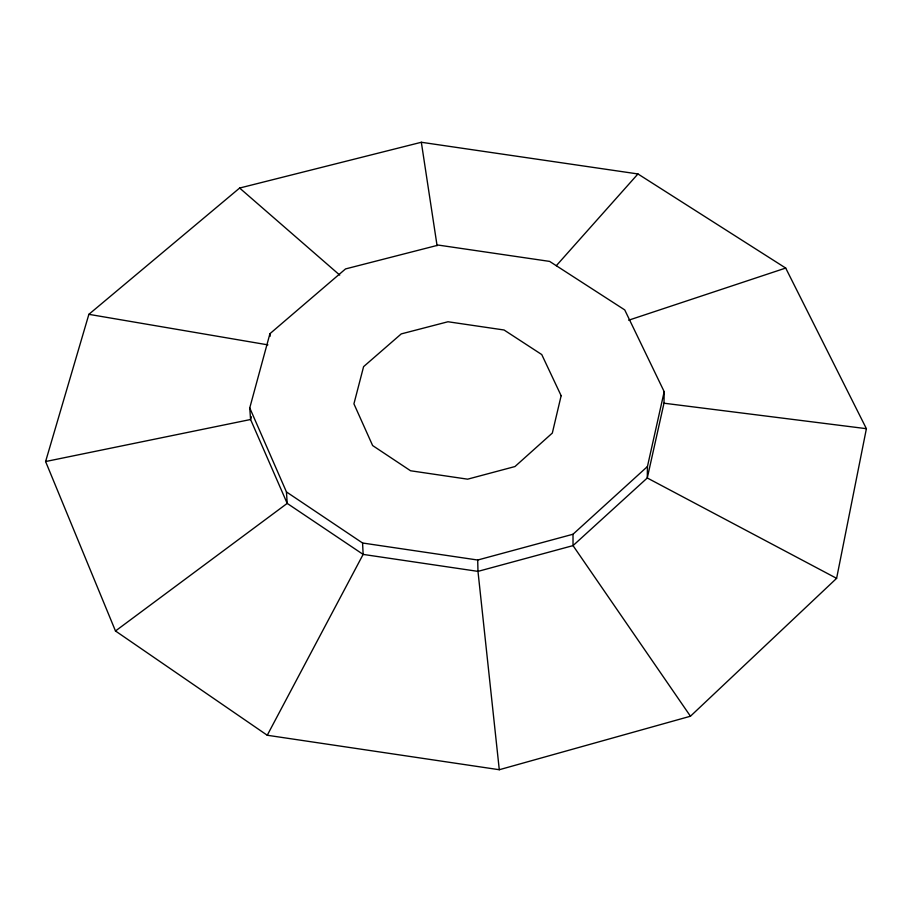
<?xml version="1.0" encoding="UTF-8"?>
<svg xmlns="http://www.w3.org/2000/svg" width="912" height="912" viewBox="0 0 912 912"><rect width="100%" height="100%" fill="white"/><g stroke="black" fill="none" stroke-linecap="round" stroke-linejoin="round"><path stroke-width="1.37" d="M664.187 391.67L647.44 466.534L647.281 477.979L573.032 545.615L477.979 571.379L363.136 554.405L287.2 503.401L250.583 419.509L249.751 407.926L269.929 333.701L345.534 268.926L438.421 245.1L549.628 261.402L624.731 309.909L664.187 391.67L663.982 403.207L647.281 477.979L836.612 578.345L866.4 428.686L785.699 268.06L637.944 173.953L421.333 142.272L239.628 188.043L88.874 314.332L45.6 461.54L115.482 630.979L267.25 735.254L499.286 769.728L690.452 716.228L836.612 578.345M251.336 416.761L250.583 419.509L45.6 461.54M267.25 735.254L363.136 554.405L362.577 543.005L286.448 491.933L249.751 407.926M556.286 265.723L637.944 173.953M362.577 543.005L477.706 560.025L573.01 534.238L647.44 466.534M115.482 630.979L287.2 503.401L286.448 491.933M628.653 320.203L785.699 268.06M663.982 403.207L866.4 428.686M88.874 314.332L267.911 344.873M239.628 188.043L339.731 275.093M690.452 716.228L573.032 545.615L573.01 534.238M421.333 142.272L437.076 245.659M499.286 769.728L477.979 571.379L477.706 560.025M269.929 333.701L270.112 336.289M561.142 395.717L552.33 433.063L514.972 466.545L467.628 479.176L410.56 470.763L372.632 445.558L353.924 403.845L363.592 366.647L401.246 333.906L447.986 321.754L504.062 329.996L541.751 354.563L561.142 395.717"/></g></svg>
